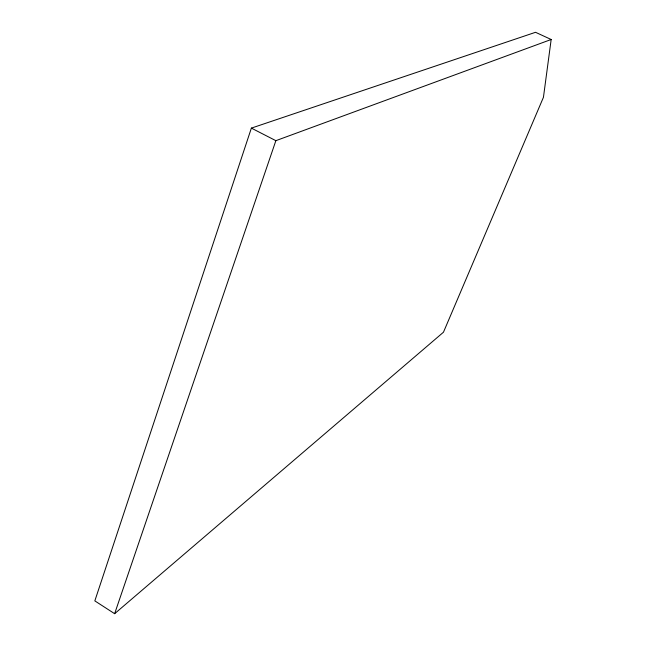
<?xml version="1.0" encoding="UTF-8"?>
<svg xmlns="http://www.w3.org/2000/svg" width="646" height="646" viewBox="0 0 646 646"><rect width="100%" height="100%" fill="white"/><g stroke="black" fill="none" stroke-linecap="round" stroke-linejoin="round"><path stroke-width="0.97" d="M551.167 39.495L543.447 97.288L443.463 332.214L114.633 613.7L94.833 600.885L251.375 128.11L535.534 32.3L551.167 39.495L275.866 140.675L251.375 128.11M114.633 613.7L275.866 140.675"/></g></svg>
